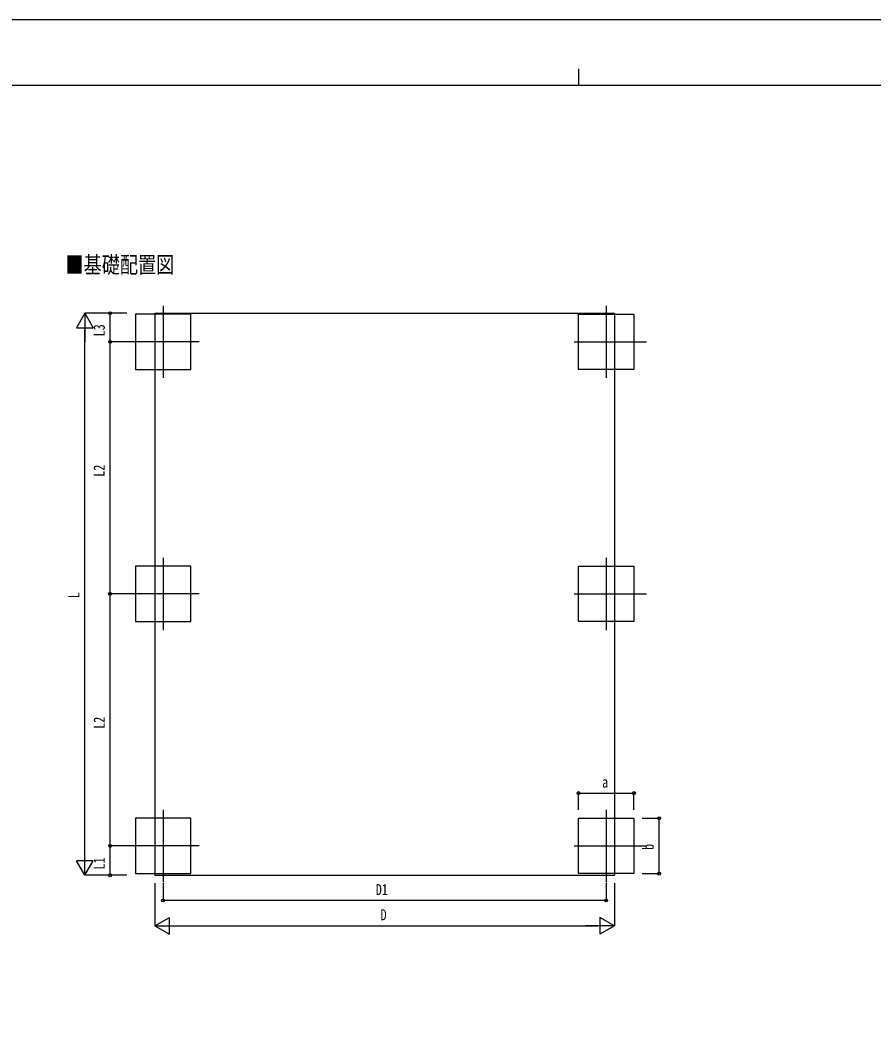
# Model space of a CAD drawing. Units: millimetres, scale not verified. Extents: x -16820 to 16820, y -11880 to 11880.
# Drawn here: x -6668 to 3484, y 0 to 11880 of the extents above; entities that cross this region are included whole.
import ezdxf
from ezdxf.enums import TextEntityAlignment as Align

# ---------------------------------------------------------------- set-up
doc = ezdxf.new("R2010")
doc.units = ezdxf.units.MM
doc.header["$LTSCALE"] = 50
for name, color, linetype in [('0-2_USER1', 3, 'Continuous'), ('0-3_YKK_12', 2, 'Continuous'), ('0-5_YKK_A1', 4, 'Continuous'), ('0-6_YKK_D', 6, 'Continuous'), ('0-7_YKK_ZWAK', 7, 'Continuous')]:
    doc.layers.add(name, color=color, linetype=linetype)
doc.styles.add('ＭＳ ゴシック', font='')
doc.styles.get('ＭＳ ゴシック').set_extended_font_data('MS Gothic')

msp = doc.modelspace()

# ---------------------------------------------------------------- linework, layer by layer
at = {"layer": '0-3_YKK_12'}
for p, q in [((-4964.92, 8478.48), (-4964.92, 7618.48)), ((308.08, 8478.48), (308.08, 7618.48)), ((-4534.92, 8048.48), (-5394.92, 8048.48)), ((-71.92, 8048.48), (788.08, 8048.48)), ((-4964.92, 5478.48), (-4964.92, 4618.48)), ((308.08, 5478.48), (308.08, 4618.48)), ((-4534.92, 5048.48), (-5394.92, 5048.48)), ((-71.92, 5048.48), (788.08, 5048.48)), ((-4964.92, 2478.48), (-4964.92, 1618.48)), ((308.08, 2478.48), (308.08, 1618.48)), ((-4534.92, 2048.48), (-5394.92, 2048.48)), ((-71.92, 2048.48), (788.08, 2048.48))]:
    msp.add_line(p, q, dxfattribs=at)
at = {"layer": '0-5_YKK_A1'}
for p, q in [((-5063.42, 8390.12), (-5063.42, 1698.68)), ((-5063.42, 1698.68), (406.58, 1698.68))]:
    msp.add_line(p, q, dxfattribs=at)
for points in [[(-4634.92, 7718.48), (-4634.92, 8378.48), (-5294.92, 8378.48), (-5294.92, 7718.48)], [(-21.92, 7718.48), (-21.92, 8378.48), (638.08, 8378.48), (638.08, 7718.48)], [(-4634.92, 4718.48), (-4634.92, 5378.48), (-5294.92, 5378.48), (-5294.92, 4718.48)], [(-21.92, 4718.48), (-21.92, 5378.48), (638.08, 5378.48), (638.08, 4718.48)], [(-4634.92, 1718.48), (-4634.92, 2378.48), (-5294.92, 2378.48), (-5294.92, 1718.48)], [(-21.92, 1718.48), (-21.92, 2378.48), (638.08, 2378.48), (638.08, 1718.48)]]:
    msp.add_lwpolyline(points, close=True, dxfattribs=at)
msp.add_lwpolyline([(-5063.42, 8390.12), (406.58, 8390.12), (406.58, 1698.68)], dxfattribs=at)
at = {"layer": '0-6_YKK_D'}
for p, q in [((-5895.31, 8390.12), (-5995.31, 8216.91)), ((-5394.92, 8390.12), (-5896.31, 8390.12)), ((-5895.31, 8390.12), (-5795.31, 8216.91)), ((-5895.31, 8390.12), (-5895.31, 8043.71)), ((-5394.92, 8390.12), (-5595.92, 8390.12)), ((-5594.92, 8048.48), (-5594.92, 8390.12)), ((-5995.31, 8216.91), (-5795.31, 8216.91)), ((-5895.31, 1898.68), (-5895.31, 8190.12)), ((-5394.92, 8048.48), (-5595.92, 8048.48)), ((-5394.92, 8048.48), (-5595.81, 8048.55)), ((-5595.81, 5048.55), (-5594.81, 8048.55)), ((-5394.92, 5048.48), (-5596.81, 5048.55)), ((-5394.92, 5048.48), (-5595.92, 5048.48)), ((-5594.92, 2048.48), (-5594.92, 5048.48)), ((-21.92, 2478.48), (-21.92, 2679.48)), ((-21.92, 2678.48), (638.08, 2678.48)), ((638.08, 2478.48), (638.08, 2679.48)), ((738.08, 2378.48), (939.08, 2378.48)), ((938.08, 1718.48), (938.08, 2378.48)), ((-5895.31, 1698.68), (-5895.31, 2045.09)), ((-5394.92, 2048.48), (-5595.92, 2048.48)), ((-5394.92, 2048.48), (-5595.92, 2048.48)), ((-5594.92, 1698.68), (-5594.92, 2048.48)), ((-5895.31, 1698.68), (-5995.31, 1871.89)), ((-5795.31, 1871.89), (-5995.31, 1871.89)), ((-5895.31, 1698.68), (-5795.31, 1871.89)), ((-5394.92, 1698.68), (-5896.31, 1698.68)), ((-5394.92, 1698.68), (-5595.92, 1698.68)), ((738.08, 1718.48), (939.08, 1718.48)), ((-5063.42, 1604.18), (-5063.42, 1097.68)), ((-4964.92, 1604.18), (-4964.92, 1397.68)), ((308.08, 1604.18), (308.08, 1397.68)), ((406.58, 1604.18), (406.58, 1097.68)), ((308.08, 1398.68), (-4964.92, 1398.68)), ((-5063.42, 1098.68), (-4890.22, 1198.68)), ((-4890.22, 998.68), (-4890.22, 1198.68)), ((406.58, 1098.68), (233.37, 1198.68)), ((233.37, 1198.68), (233.37, 998.68)), ((-5063.42, 1098.68), (-4890.22, 998.68)), ((-5063.42, 1098.68), (-4717.01, 1098.68)), ((-4863.42, 1098.68), (206.58, 1098.68)), ((406.58, 1098.68), (60.17, 1098.68)), ((406.58, 1098.68), (233.37, 998.68))]:
    msp.add_line(p, q, dxfattribs=at)
for centre in [(-5594.92, 8390.12), (-5594.92, 8048.48), (-5594.81, 8048.55), (-5595.81, 5048.55), (-5594.92, 5048.48), (-21.92, 2678.48), (638.08, 2678.48), (938.08, 2378.48), (-5594.92, 2048.48), (-5594.92, 2048.48), (-5594.92, 1698.68), (938.08, 1718.48), (-4964.92, 1398.68), (308.08, 1398.68)]:
    msp.add_circle(centre, 17, dxfattribs=at)
at = {"layer": '0-7_YKK_ZWAK'}
for p, q in [((-19.92, 11300), (-19.92, 11100)), ((15580.08, 11100), (-15619.92, 11100))]:
    msp.add_line(p, q, dxfattribs=at)
msp.add_lwpolyline([(-16820, -11880), (16820, -11880), (16820, 11880), (-16820, 11880)], close=True, dxfattribs=at)

# ---------------------------------------------------------------- texts
at = {"layer": '0-2_USER1', "style": 'ＭＳ ゴシック', "width": 0.8}
msp.add_text('■基礎配置図', height=197.9, dxfattribs=at).set_placement((-6127, 8808.05), align=Align.BOTTOM_LEFT)
at = {"layer": '0-6_YKK_D', "style": 'ＭＳ ゴシック', "width": 0.8}
for s, rotation, p in [('L3', 90, (-5619.92, 8113.7)), ('L2', 89.981, (-5620.35, 6442.96)), ('L', 90, (-5920.31, 4996.4)), ('L2', 90, (-5619.92, 3442.88)), ('b', 90, (913.08, 2000.48)), ('L1', 90, (-5619.92, 1767.98))]:
    msp.add_text(s, height=132, rotation=rotation, dxfattribs=at).set_placement(p, align=Align.BOTTOM_LEFT)
for s, p in [('a', (260.08, 2703.48)), ('D1', (-2434.02, 1423.68)), ('D', (-2376.42, 1123.68))]:
    msp.add_text(s, height=132, dxfattribs=at).set_placement(p, align=Align.BOTTOM_LEFT)

doc.saveas('drawing.dxf')
